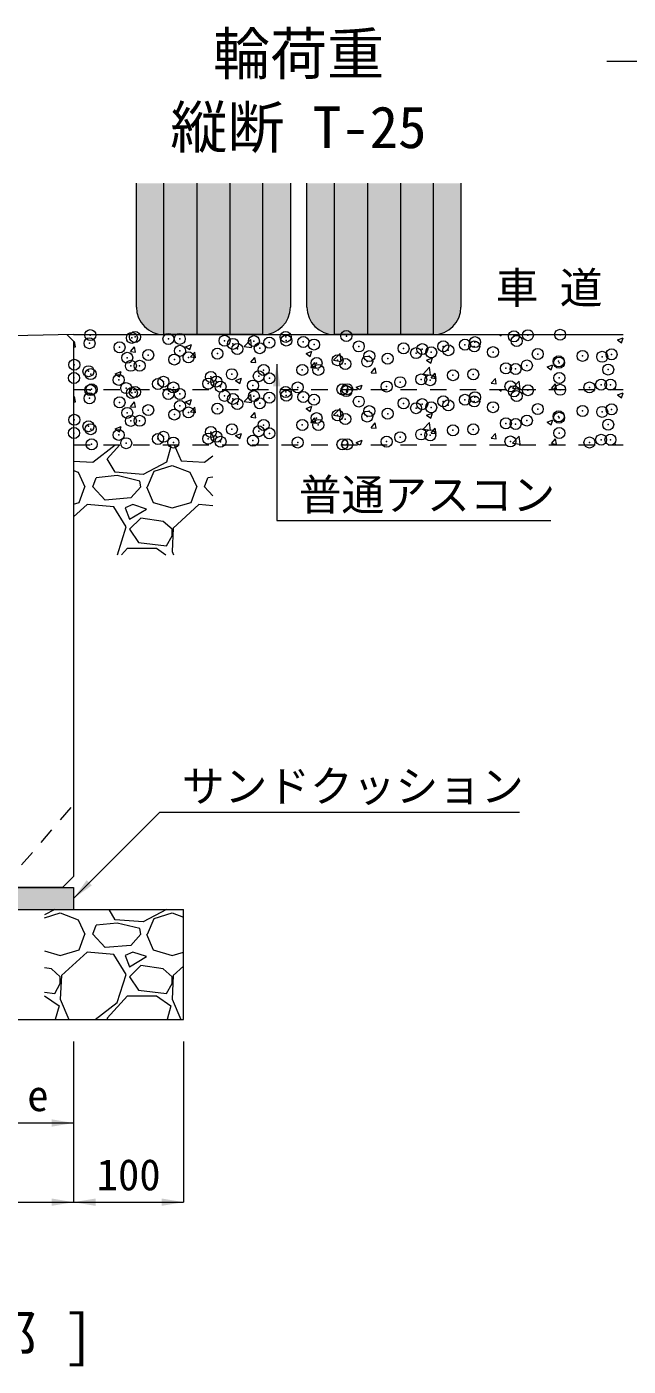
# Model space of a CAD drawing. Units: millimetres at full size; details may follow other scales. Extents: x 80703 to 103503, y 5263 to 15046.
# Drawn here: x 84676 to 85222, y 10590 to 11806 of the extents above; entities that cross this region are included whole.
import ezdxf
from ezdxf.enums import TextEntityAlignment as Align

# ---------------------------------------------------------------- set-up
doc = ezdxf.new("R2010")
doc.units = ezdxf.units.MM
doc.header["$LTSCALE"] = 20
doc.header["$PDMODE"] = 32
doc.header["$PDSIZE"] = 10
doc.linetypes.add('USER1', pattern=[1.35, 0.75, -0.6])
for name, color, linetype, lineweight in [('0_2', 7, 'Continuous', 9), ('_0-0_', 7, 'Continuous', 20), ('寸法引出', 7, 'Continuous', 9), ('寸法線', 7, 'Continuous', 9), ('本体', 7, 'Continuous', 5), ('ﾊｯﾁﾝｸﾞ', 7, 'Continuous', 5)]:
    doc.layers.add(name, color=color, linetype=linetype, lineweight=lineweight)
doc.styles.add('ＭＳ ゴシック', font='')
doc.styles.get('ＭＳ ゴシック').set_extended_font_data('MS Gothic')

# ---------------------------------------------------------------- blocks, each defined once
blk = doc.blocks.new('filled_arrow')
at = {"color": 0, "linetype": 'Continuous', "lineweight": -2}
blk.add_solid([(7.5, 1.25), (0, 0), (7.5, -1.25)], dxfattribs=at)

msp = doc.modelspace()

# ---------------------------------------------------------------- hatches: boundary and pattern name
at = {"layer": 'ﾊｯﾁﾝｸﾞ'}
for color, points in [(256, [(84775.12, 11664.16), (84775.12, 11551.66, 0.41421), (84800.12, 11526.66), (84890.12, 11526.66, 0.41421), (84915.12, 11551.66), (84915.12, 11664.16)]), (256, [(85070.12, 11664.16), (84930.12, 11664.16), (84930.12, 11551.66, 0.41421), (84955.12, 11526.66), (85045.12, 11526.66, 0.41421), (85070.12, 11551.66)]), (8, [(84718.12, 11004.66), (84718.12, 11024.66), (84298.12, 11024.66), (84288.12, 11024.66), (84288.12, 11004.66)])]:
    msp.add_hatch(color=color, dxfattribs=at).paths.add_polyline_path(points)

# ---------------------------------------------------------------- linework, layer by layer
at = {"layer": '0_2'}
for p, q in [((84775.12, 11551.66), (84775.12, 11664.16)), ((84915.12, 11664.16), (84915.12, 11551.66)), ((84930.12, 11551.66), (84930.12, 11664.16)), ((85070.12, 11664.16), (85070.12, 11551.66)), ((84890.12, 11526.66), (84800.12, 11526.66)), ((85045.12, 11526.66), (84955.12, 11526.66))]:
    msp.add_line(p, q, dxfattribs=at)
at = {"layer": '0_2', "lineweight": 5}
for p, q in [((84800.12, 11526.66), (84800.12, 11664.16)), ((84830.12, 11664.16), (84830.12, 11526.66)), ((84860.12, 11664.16), (84860.12, 11526.66)), ((84890.12, 11526.66), (84890.12, 11664.16)), ((84955.12, 11526.66), (84955.12, 11664.16)), ((84985.12, 11664.16), (84985.12, 11526.66)), ((85015.12, 11664.16), (85015.12, 11526.66)), ((85045.12, 11526.66), (85045.12, 11664.16))]:
    msp.add_line(p, q, dxfattribs=at)
at = {"layer": '0_2', "lineweight": 20}
for p, q in [((84718.12, 11526.66), (84624.12, 11524.78)), ((84712.12, 11526.54), (84718.12, 11520.66)), ((84718.12, 11526.66), (85217.68, 11526.66)), ((84718.12, 11520.66), (84718.12, 11034.66)), ((84708.12, 11024.66), (84718.12, 11034.66)), ((84288.12, 11024.66), (84718.12, 11024.66)), ((84708.12, 11024.66), (84298.12, 11024.66)), ((84718.12, 11024.66), (84718.12, 11004.66)), ((84188.12, 11004.66), (84818.12, 11004.66)), ((84818.12, 10904.66), (84818.12, 11004.66)), ((84188.12, 10904.66), (84818.12, 10904.66))]:
    msp.add_line(p, q, dxfattribs=at)
at = {"layer": '0_2', "linetype": 'USER1'}
for p, q in [((84718.12, 11476.66), (85217.68, 11476.66)), ((84718.12, 11426.66), (85217.68, 11426.66))]:
    msp.add_line(p, q, dxfattribs=at)
at = {"layer": '0_2'}
for centre, start, end in [((84800.12, 11551.66), 180, 270), ((84890.12, 11551.66), 270, 0), ((84955.12, 11551.66), 180, 270), ((85045.12, 11551.66), 270, 0)]:
    msp.add_arc(centre, 25, start, end, dxfattribs=at)
at = {"layer": '_0-0_'}
msp.add_line((85679.43, 11774.66), (85202.63, 11774.66), dxfattribs=at)
at = {"layer": '寸法引出'}
for p, q in [((84718.12, 10884.66), (84718.12, 10810.73)), ((84818.12, 10884.66), (84818.12, 10738.8)), ((84718.12, 10869.66), (84718.12, 10738.8)), ((84718.12, 10869.66), (84718.12, 10738.8)), ((84653.12, 10810.73), (84718.12, 10810.73)), ((84288.12, 10738.8), (84718.12, 10738.8)), ((84718.12, 10738.8), (84818.12, 10738.8))]:
    msp.add_line(p, q, dxfattribs=at)
at = {"layer": '寸法線'}
for points in [[(84902.75, 11499.8), (84902.75, 11357.81), (85151.78, 11357.81)], [(84718.12, 11014.66), (84796.48, 11093.02), (85123.33, 11093.02)]]:
    msp.add_lwpolyline(points, dxfattribs=at)
at = {"layer": '本体', "linetype": 'USER1', "lineweight": 9}
msp.add_line((84653.12, 11024.66), (84718.12, 11099.66), dxfattribs=at)
at = {"layer": 'ﾊｯﾁﾝｸﾞ'}
for p, q in [((84718.12, 11519.47), (84718.85, 11520.33)), ((84719.72, 11515.55), (84718.84, 11520.33)), ((84873.14, 11516), (84879.08, 11522.18)), ((84879.92, 11514.95), (84879.07, 11522.18)), ((85104.86, 11526.66), (85106.73, 11525.4)), ((85106.73, 11525.4), (85107.16, 11526.66)), ((85212.45, 11521.86), (85217.68, 11523.86)), ((85212.45, 11521.85), (85216.24, 11519.3)), ((85216.24, 11519.3), (85217.68, 11523.59)), ((84718.12, 11515.69), (84719.73, 11515.55)), ((84769.83, 11511.17), (84773.5, 11515.55)), ((84769.83, 11511.17), (84774.38, 11510.77)), ((84774.38, 11510.77), (84773.5, 11515.55)), ((84819.9, 11515.59), (84825.24, 11517.64)), ((84819.9, 11515.58), (84823.69, 11513.03)), ((84823.69, 11513.03), (84825.23, 11517.63)), ((84824.48, 11506.39), (84828.16, 11510.77)), ((84829.03, 11505.99), (84828.15, 11510.77)), ((84873.14, 11516), (84879.92, 11514.95)), ((84929.41, 11509.48), (84934.74, 11511.53)), ((84929.41, 11509.48), (84933.2, 11506.92)), ((84933.2, 11506.92), (84934.74, 11511.53)), ((84954.46, 11503.39), (84960.4, 11509.57)), ((84961.24, 11502.33), (84960.4, 11509.57)), ((84824.48, 11506.39), (84829.04, 11505.99)), ((84879.14, 11501.61), (84882.81, 11505.99)), ((84879.14, 11501.61), (84883.69, 11501.21)), ((84883.69, 11501.21), (84882.81, 11505.98)), ((84933.8, 11496.83), (84937.47, 11501.2)), ((84933.8, 11496.83), (84938.35, 11496.43)), ((84938.34, 11496.43), (84937.46, 11501.2)), ((84954.46, 11503.39), (84961.24, 11502.34)), ((84988.45, 11492.04), (84992.12, 11496.42)), ((84993, 11491.64), (84992.12, 11496.42)), ((85035.79, 11490.77), (85041.72, 11496.96)), ((85038.92, 11503.38), (85044.25, 11505.43)), ((85038.92, 11503.38), (85042.71, 11500.82)), ((85042.56, 11489.72), (85041.72, 11496.96)), ((85042.71, 11500.82), (85044.25, 11505.43)), ((85148.43, 11497.28), (85153.76, 11499.33)), ((85148.43, 11497.28), (85152.22, 11494.72)), ((85152.22, 11494.72), (85153.76, 11499.32)), ((84755.87, 11491.01), (84759.66, 11488.45)), ((84755.88, 11491.01), (84761.21, 11493.06)), ((84759.66, 11488.45), (84761.21, 11493.06)), ((84865.38, 11484.91), (84870.72, 11486.96)), ((84865.38, 11484.9), (84869.17, 11482.35)), ((84869.17, 11482.35), (84870.72, 11486.95)), ((84988.45, 11492.04), (84993.01, 11491.65)), ((85035.79, 11490.78), (85042.56, 11489.72)), ((85043.11, 11487.26), (85046.78, 11491.64)), ((85043.11, 11487.26), (85047.66, 11486.86)), ((85047.65, 11486.86), (85046.77, 11491.64)), ((85097.76, 11482.48), (85101.44, 11486.86)), ((85097.76, 11482.48), (85102.32, 11482.08)), ((85102.31, 11482.08), (85101.43, 11486.86)), ((85117.11, 11478.16), (85123.05, 11484.35)), ((85123.89, 11477.11), (85123.05, 11484.35)), ((84718.12, 11469.47), (84718.85, 11470.33)), ((84719.72, 11465.55), (84718.84, 11470.33)), ((84873.14, 11466), (84879.08, 11472.18)), ((84879.92, 11464.95), (84879.07, 11472.18)), ((84974.89, 11478.8), (84980.23, 11480.85)), ((84974.89, 11478.8), (84978.07, 11476.66)), ((84978.82, 11476.66), (84980.23, 11480.85)), ((85104.86, 11476.66), (85106.73, 11475.4)), ((85106.73, 11475.4), (85107.16, 11476.66)), ((85117.11, 11478.16), (85123.89, 11477.11)), ((85152.42, 11477.7), (85156.09, 11482.08)), ((85152.42, 11477.7), (85156.97, 11477.3)), ((85156.96, 11477.3), (85156.08, 11482.08)), ((85210.21, 11476.66), (85210.75, 11477.3)), ((85210.85, 11476.66), (85210.74, 11477.29)), ((85212.45, 11471.86), (85217.68, 11473.86)), ((85212.45, 11471.85), (85216.24, 11469.3)), ((85216.24, 11469.3), (85217.68, 11473.59)), ((84718.12, 11465.7), (84719.73, 11465.55)), ((84769.83, 11461.17), (84773.5, 11465.55)), ((84769.83, 11461.17), (84774.38, 11460.77)), ((84774.38, 11460.77), (84773.5, 11465.55)), ((84819.9, 11465.59), (84825.24, 11467.64)), ((84819.9, 11465.58), (84823.69, 11463.03)), ((84823.69, 11463.03), (84825.23, 11467.63)), ((84824.48, 11456.39), (84828.16, 11460.77)), ((84829.03, 11455.99), (84828.15, 11460.77)), ((84873.14, 11466), (84879.92, 11464.95)), ((84929.41, 11459.48), (84934.74, 11461.53)), ((84929.41, 11459.48), (84933.2, 11456.92)), ((84933.2, 11456.92), (84934.74, 11461.53)), ((84954.46, 11453.39), (84960.4, 11459.57)), ((84961.24, 11452.33), (84960.4, 11459.57)), ((84824.48, 11456.39), (84829.04, 11455.99)), ((84879.14, 11451.61), (84882.81, 11455.99)), ((84879.14, 11451.61), (84883.69, 11451.21)), ((84883.69, 11451.21), (84882.81, 11455.98)), ((84933.8, 11446.83), (84937.47, 11451.2)), ((84933.8, 11446.83), (84938.35, 11446.43)), ((84938.34, 11446.43), (84937.46, 11451.2)), ((84954.46, 11453.39), (84961.24, 11452.34)), ((84988.45, 11442.04), (84992.12, 11446.42)), ((84993, 11441.64), (84992.12, 11446.42)), ((85035.79, 11440.77), (85041.72, 11446.96)), ((85038.92, 11453.38), (85044.25, 11455.43)), ((85038.92, 11453.38), (85042.71, 11450.82)), ((85042.56, 11439.72), (85041.72, 11446.96)), ((85042.71, 11450.82), (85044.25, 11455.43)), ((85148.43, 11447.28), (85153.76, 11449.33)), ((85148.43, 11447.28), (85152.22, 11444.72)), ((85152.22, 11444.72), (85153.76, 11449.32)), ((84755.87, 11441.01), (84759.66, 11438.45)), ((84755.88, 11441.01), (84761.21, 11443.06)), ((84759.66, 11438.45), (84761.21, 11443.06)), ((84865.38, 11434.91), (84870.72, 11436.96)), ((84865.38, 11434.9), (84869.17, 11432.35)), ((84869.17, 11432.35), (84870.72, 11436.95)), ((84988.45, 11442.04), (84993.01, 11441.65)), ((85035.79, 11440.78), (85042.56, 11439.73)), ((85043.11, 11437.26), (85046.78, 11441.64)), ((85043.11, 11437.26), (85047.66, 11436.86)), ((85047.65, 11436.86), (85046.77, 11441.64)), ((85097.76, 11432.48), (85101.44, 11436.86)), ((85102.31, 11432.08), (85101.43, 11436.86)), ((85117.11, 11428.16), (85123.05, 11434.35)), ((85123.89, 11427.11), (85123.05, 11434.35)), ((84735.47, 11410.89), (84755.87, 11426.66)), ((84748.67, 11413.94), (84760.12, 11426.66)), ((84806.59, 11425.12), (84802.52, 11410.89)), ((84804.36, 11426.66), (84806.59, 11425.12)), ((84809.52, 11426.66), (84815.73, 11411.91)), ((84974.89, 11428.81), (84980.23, 11430.85)), ((84974.89, 11428.8), (84978.07, 11426.66)), ((84978.82, 11426.66), (84980.23, 11430.85)), ((85097.76, 11432.48), (85102.32, 11432.08)), ((85117.11, 11428.16), (85123.89, 11427.11)), ((85152.42, 11427.7), (85156.09, 11432.08)), ((85152.42, 11427.7), (85156.97, 11427.3)), ((85156.96, 11427.3), (85156.08, 11432.08)), ((85210.21, 11426.66), (85210.75, 11427.3)), ((85210.85, 11426.66), (85210.74, 11427.29)), ((84718.12, 11411.72), (84735.47, 11410.89)), ((84755.79, 11401.75), (84748.67, 11413.94)), ((84802.52, 11410.89), (84781.19, 11399.72)), ((84815.73, 11411.91), (84837.07, 11410.89)), ((84837.07, 11410.89), (84844.57, 11416.7)), ((84718.12, 11403.3), (84722.26, 11401.75)), ((84722.26, 11401.75), (84728.35, 11388.54)), ((84757.82, 11398.7), (84738.51, 11396.67)), ((84781.19, 11399.72), (84755.79, 11401.75)), ((84778.14, 11393.62), (84757.82, 11398.7)), ((84785.25, 11388.54), (84791.35, 11402.77)), ((84791.35, 11402.77), (84807.6, 11407.85)), ((84807.6, 11407.85), (84823.86, 11401.75)), ((84823.86, 11401.75), (84829.95, 11388.54)), ((84844.57, 11397.14), (84840.11, 11396.67)), ((84723.27, 11374.32), (84728.35, 11388.54)), ((84735.47, 11388.54), (84738.51, 11396.67)), ((84746.64, 11376.35), (84735.47, 11388.54)), ((84779.15, 11388.54), (84770.01, 11378.38)), ((84779.15, 11388.54), (84778.14, 11393.62)), ((84784.23, 11388.54), (84790.33, 11374.32)), ((84824.87, 11374.32), (84829.95, 11388.54)), ((84837.07, 11388.54), (84840.11, 11396.67)), ((84844.57, 11380.35), (84837.07, 11388.54)), ((84718.12, 11372.8), (84723.27, 11374.32)), ((84770.01, 11378.38), (84746.64, 11376.35)), ((84790.33, 11374.32), (84807.6, 11369.24)), ((84807.6, 11369.24), (84824.87, 11374.32)), ((84730.39, 11372.29), (84718.12, 11361.09)), ((84754.77, 11370.25), (84730.39, 11372.29)), ((84765.95, 11351.97), (84754.77, 11370.25)), ((84772.04, 11372.29), (84764.93, 11369.24)), ((84764.93, 11369.24), (84768.99, 11359.08)), ((84768.99, 11359.08), (84784.23, 11368.22)), ((84784.23, 11368.22), (84772.04, 11372.29)), ((84831.99, 11372.29), (84808.62, 11350.95)), ((84844.57, 11371.24), (84831.99, 11372.29)), ((84757.85, 11326.65), (84765.95, 11351.97)), ((84779.15, 11360.09), (84768.99, 11349.93)), ((84768.99, 11349.93), (84777.12, 11337.74)), ((84799.47, 11357.05), (84779.15, 11360.09)), ((84807.6, 11349.93), (84799.47, 11357.05)), ((84808.62, 11350.95), (84807.6, 11329.61)), ((84807.6, 11343.84), (84807.6, 11349.93)), ((84777.12, 11337.74), (84802.52, 11334.69)), ((84802.52, 11334.69), (84807.6, 11343.84)), ((84761.55, 11326.65), (84766.96, 11332.66)), ((84766.96, 11332.66), (84793.38, 11332.66)), ((84793.38, 11332.66), (84802.06, 11326.65)), ((84807.6, 11329.61), (84808.85, 11326.65)), ((84700.92, 11004.49), (84691.6, 10999.61)), ((84691.6, 10996.95), (84706, 11001.45)), ((84700.97, 11004.66), (84700.92, 11004.49)), ((84706, 11001.45), (84722.26, 10995.35)), ((84731.94, 11004.66), (84735.47, 11004.49)), ((84735.47, 11004.49), (84735.68, 11004.66)), ((84755.79, 10995.35), (84750.35, 11004.66)), ((84802.52, 11004.49), (84781.19, 10993.32)), ((84785.25, 10982.14), (84791.35, 10996.37)), ((84791.35, 10996.37), (84807.6, 11001.45)), ((84802.57, 11004.66), (84802.52, 11004.49)), ((84807.6, 11001.45), (84818.12, 10997.5)), ((84722.26, 10995.35), (84728.35, 10982.14)), ((84735.47, 10982.14), (84738.51, 10990.27)), ((84757.82, 10992.3), (84738.51, 10990.27)), ((84781.19, 10993.32), (84755.79, 10995.35)), ((84778.14, 10987.22), (84757.82, 10992.3)), ((84779.15, 10982.14), (84778.14, 10987.22)), ((84723.27, 10967.92), (84728.35, 10982.14)), ((84746.64, 10969.95), (84735.47, 10982.14)), ((84770.01, 10971.98), (84746.64, 10969.95)), ((84779.15, 10982.14), (84770.01, 10971.98)), ((84784.23, 10982.14), (84790.33, 10967.92)), ((84691.6, 10967.07), (84706, 10962.84)), ((84706, 10962.84), (84723.27, 10967.92)), ((84730.39, 10965.89), (84707.02, 10944.55)), ((84754.77, 10963.85), (84730.39, 10965.89)), ((84765.95, 10945.57), (84754.77, 10963.85)), ((84772.04, 10965.89), (84764.93, 10962.84)), ((84764.93, 10962.84), (84768.99, 10952.68)), ((84768.99, 10952.68), (84784.23, 10961.82)), ((84784.23, 10961.82), (84772.04, 10965.89)), ((84790.33, 10967.92), (84807.6, 10962.84)), ((84807.6, 10962.84), (84818.12, 10965.93)), ((84697.87, 10950.65), (84691.6, 10951.59)), ((84706, 10943.53), (84697.87, 10950.65)), ((84779.15, 10953.69), (84768.99, 10943.53)), ((84799.47, 10950.65), (84779.15, 10953.69)), ((84807.6, 10943.53), (84799.47, 10950.65)), ((84818.12, 10953.23), (84808.62, 10944.55)), ((84700.92, 10928.29), (84706, 10937.44)), ((84707.02, 10944.55), (84706, 10923.21)), ((84706, 10937.44), (84706, 10943.53)), ((84757.82, 10920.17), (84765.95, 10945.57)), ((84768.99, 10943.53), (84777.12, 10931.34)), ((84802.52, 10928.29), (84807.6, 10937.44)), ((84808.62, 10944.55), (84807.6, 10923.21)), ((84807.6, 10937.44), (84807.6, 10943.53)), ((84691.6, 10929.41), (84700.92, 10928.29)), ((84691.6, 10926.26), (84691.78, 10926.26)), ((84691.78, 10926.26), (84704.99, 10917.12)), ((84706, 10923.21), (84713.81, 10904.66)), ((84748.67, 10905.94), (84766.96, 10926.26)), ((84766.96, 10926.26), (84793.38, 10926.26)), ((84777.12, 10931.34), (84802.52, 10928.29)), ((84793.38, 10926.26), (84806.59, 10917.12)), ((84807.6, 10923.21), (84815.41, 10904.66)), ((84704.99, 10917.12), (84701.43, 10904.66)), ((84737.75, 10904.66), (84757.82, 10920.17)), ((84806.59, 10917.12), (84803.03, 10904.66)), ((84749.42, 10904.66), (84748.67, 10905.94))]:
    msp.add_line(p, q, dxfattribs=at)
for p in [(84733.24, 11526.22), (85131.05, 11526.14), (85160.33, 11526.53), (84732.54, 11518.8), (84759.83, 11515.11), (84771.03, 11523.68), (84773.92, 11524.5), (84804.27, 11522.73), (84814.6, 11522.78), (84855.27, 11521.06), (84862.91, 11518.25), (84881.99, 11520.76), (84887.3, 11514.27), (84895.95, 11519.34), (84910.85, 11524.56), (84911.41, 11521.26), (84926.87, 11519.98), (84936.63, 11517.62), (84966, 11525.34), (84977.31, 11515.9), (85017.98, 11514.18), (85054.06, 11516), (85073.83, 11517.48), (85082.26, 11515.93), (85082.92, 11519.8), (85118.27, 11525.1), (85120.75, 11520.81), (84766.85, 11505.61), (84785.93, 11508.12), (84809.68, 11504.02), (84814.79, 11511.92), (84822.53, 11506), (84848.81, 11509.39), (84866.97, 11513.63), (84958, 11503.36), (84984.95, 11502.22), (84986.86, 11507.16), (85003.56, 11504.86), (85029.39, 11509.85), (85034.99, 11513.49), (85043.14, 11510.57), (85058.66, 11512.47), (85099.34, 11510.75), (85140.01, 11509.03), (85158.94, 11502.4), (85180.69, 11507.31), (85198.53, 11506.52), (85207.06, 11508.73), (84718.73, 11499.27), (84731.62, 11493.43), (84733.65, 11490.75), (84770.11, 11498.31), (84778.09, 11498.38), (84861.94, 11490.71), (84890.8, 11494.51), (84925.95, 11494.61), (84938.93, 11500.85), (84940.51, 11494.59), (84965.07, 11499.98), (85062.88, 11489.75), (85081.33, 11490.57), (85111, 11496.08), (85119.82, 11495.45), (85130.08, 11498.6), (85159.4, 11501.16), (85204, 11494.89), (84718.4, 11487.28), (84759.08, 11485.56), (84765.88, 11478.06), (84794.74, 11481.86), (84799.76, 11483.84), (84808.76, 11478.66), (84840.43, 11482.12), (84842.87, 11488.2), (84847.88, 11484.02), (84851.63, 11479.34), (84881.11, 11480.4), (84886.37, 11488.9), (84896.07, 11486.96), (84921.79, 11478.68), (85002.63, 11479.49), (85014.94, 11483.44), (85034.02, 11485.95), (85042.21, 11485.2), (85115.12, 11479.64), (85159.56, 11487.27), (85187.01, 11478.68), (85197.6, 11481.16), (85206.09, 11481.19), (84732.54, 11468.8), (84733.24, 11476.22), (84734.47, 11477.04), (84759.83, 11465.11), (84771.03, 11473.68), (84773.92, 11474.5), (84804.27, 11472.73), (84814.6, 11472.78), (84855.27, 11471.06), (84862.91, 11468.25), (84881.99, 11470.76), (84895.95, 11469.34), (84910.85, 11474.56), (84911.41, 11471.26), (84926.87, 11469.98), (84936.63, 11467.62), (84962.47, 11476.97), (84966, 11475.34), (84966.82, 11477.1), (84977.31, 11465.9), (85054.06, 11466), (85073.83, 11467.48), (85082.26, 11465.93), (85082.92, 11469.8), (85118.27, 11475.1), (85120.75, 11470.81), (85131.05, 11476.14), (85160.33, 11476.53), (84766.85, 11455.61), (84785.93, 11458.12), (84809.68, 11454.02), (84814.79, 11461.92), (84822.53, 11456), (84848.81, 11459.39), (84866.97, 11463.63), (84887.3, 11464.27), (84958, 11453.36), (84986.86, 11457.16), (85003.56, 11454.86), (85017.98, 11464.18), (85029.39, 11459.85), (85034.99, 11463.49), (85043.14, 11460.57), (85058.66, 11462.47), (85099.34, 11460.75), (85140.01, 11459.03), (85180.69, 11457.31), (85198.53, 11456.52), (85207.06, 11458.73), (84718.73, 11449.27), (84731.62, 11443.43), (84733.65, 11440.75), (84770.11, 11448.31), (84778.09, 11448.38), (84861.94, 11440.71), (84890.8, 11444.51), (84925.95, 11444.61), (84938.93, 11450.85), (84940.51, 11444.59), (84965.07, 11449.98), (84984.95, 11452.22), (85111, 11446.08), (85119.82, 11445.45), (85130.08, 11448.6), (85158.94, 11452.4), (85159.4, 11451.16), (85204, 11444.89), (84718.4, 11437.28), (84759.08, 11435.56), (84794.74, 11431.86), (84799.76, 11433.84), (84808.76, 11428.66), (84840.43, 11432.12), (84842.87, 11438.2), (84847.88, 11434.02), (84851.63, 11429.34), (84881.11, 11430.4), (84886.37, 11438.9), (84896.07, 11436.97), (84921.79, 11428.68), (85002.63, 11429.49), (85014.94, 11433.44), (85034.02, 11435.95), (85042.21, 11435.2), (85062.88, 11439.75), (85081.33, 11440.57), (85115.12, 11429.64), (85159.56, 11437.27), (85187.01, 11428.68), (85197.6, 11431.16), (85206.09, 11431.19), (84734.47, 11427.04), (84765.88, 11428.06), (84962.47, 11426.97), (84966.82, 11427.1)]:
    msp.add_point(p, dxfattribs=at)

# ---------------------------------------------------------------- block references
at = {"layer": '寸法引出', "xscale": 2.67, "yscale": 2.67, "rotation": 180}
for p in [(84718.12, 10810.73), (84718.12, 10738.8), (84818.12, 10738.8)]:
    msp.add_blockref('filled_arrow', p, dxfattribs=at)
at = {"layer": '寸法引出', "xscale": 2.67, "yscale": 2.67}
msp.add_blockref('filled_arrow', (84718.12, 10738.8), dxfattribs=at)
at = {"layer": '寸法線', "xscale": 2.67, "yscale": 2.67}
for p, rotation in [((84902.75, 11499.8), 270), ((84718.12, 11014.66), 45)]:
    msp.add_blockref('filled_arrow', p, dxfattribs=dict(at, rotation=rotation))

# ---------------------------------------------------------------- texts
at = {"layer": '0_2', "style": 'ＭＳ ゴシック'}
for s, p in [('輪荷重', (84844.92, 11800.65)), ('縦断 T-25', (84806.07, 11733.98))]:
    msp.add_text(s, height=37.98, dxfattribs=at).set_placement(p, align=Align.TOP_LEFT)
msp.add_text('車 道', height=28.48, dxfattribs=at).set_placement((85101.73, 11546.33), align=Align.BOTTOM_LEFT)
msp.add_text('[ 車両乗り入れ部 ]', height=37.98, dxfattribs=at).set_placement((84503.12, 10617.68), align=Align.MIDDLE_CENTER)
at = {"layer": '寸法引出', "style": 'ＭＳ ゴシック'}
for s, p in [('e', (84685.62, 10835.73)), ('100', (84768.12, 10763.8))]:
    msp.add_text(s, height=28.48, dxfattribs=at).set_placement(p, align=Align.MIDDLE_CENTER)
at = {"layer": '寸法線', "style": 'ＭＳ ゴシック'}
for s, p in [('普通アスコン', (84922.75, 11395.49)), ('サンドクッション', (84816.48, 11130.85))]:
    msp.add_text(s, height=28.48, dxfattribs=at).set_placement(p, align=Align.TOP_LEFT)

doc.saveas('drawing.dxf')
